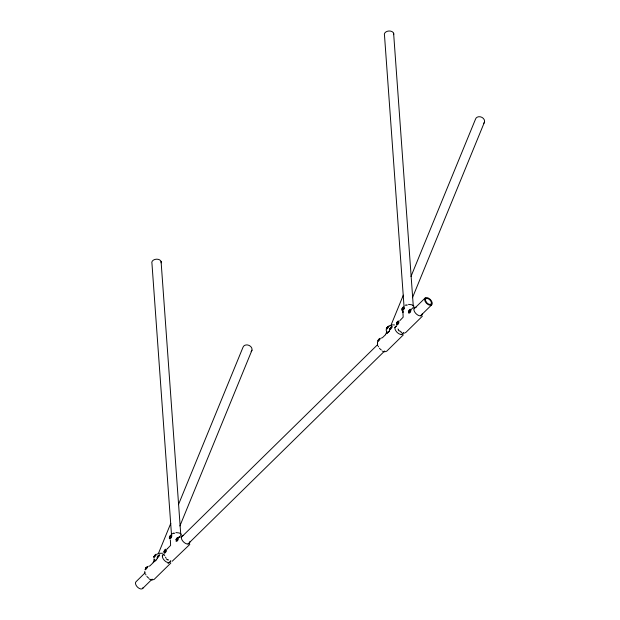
<?xml version="1.0" encoding="UTF-8"?>
<svg xmlns="http://www.w3.org/2000/svg" width="620" height="620" viewBox="0 0 620 620"><rect width="100%" height="100%" fill="white"/><g stroke="black" fill="none" stroke-linecap="round" stroke-linejoin="round"><path stroke-width="0.93" d="M389.531 331.034L389.585 330.77M144.762 571.462L144.902 573.756M386.849 331.522L386.082 330.096M164.168 551.722L165.191 549.917L165.284 551.459L164.571 552.149L164.168 551.722L165.579 552.381M397.017 322.423L397.11 323.966L398.141 322.16L397.738 321.733L397.017 322.423L398.435 323.082M385.508 334.722L386.795 331.692M153.109 562.681L154.279 559.821L154.055 558.736M385.539 334.676L382.408 337.737L381.269 338.063M377.41 342.976L377.611 342.535L377.44 345.565M155.488 554.722L153.977 556.605L155.488 554.722A2.108 0.411 -52.3 0 0 155.116 555.101M158.364 553.644L170.771 523.365M178.436 504.664L242.924 347.464A4.735 3.798 22.3 0 1 249.341 345.534A4.735 3.798 22.3 0 1 251.115 351.679M251.96 350.207L179.901 525.946M388.035 326.531L386.516 328.422L388.035 326.531A2.108 0.411 -52.3 0 1 388.756 326.546A2.108 0.411 -52.3 0 1 386.888 329.019A2.108 0.411 -52.3 0 1 386.454 328.592M390.902 325.454L403.318 295.174M410.982 276.474L475.463 119.273A4.735 3.798 22.3 0 1 481.887 117.343A4.735 3.798 22.3 0 1 483.654 123.489M412.439 297.755L484.507 122.016M377.596 342.589L377.518 342.48M169.617 536.936L170.857 535.719L170.329 537.649L169.679 537.819L169.617 536.936L171.027 537.594M176.212 539.447L177.444 538.23L177.514 539.113L176.274 540.33L176.212 539.447L177.622 540.105M402.155 308.745L403.395 307.536L402.868 309.458L402.217 309.628L402.155 308.745L403.574 309.403M408.75 311.263L409.99 310.047L410.053 310.922L408.812 312.139L408.75 311.263L410.161 311.922M153 562.851L149.862 565.928L148.73 566.246M157.457 558.473L154.016 561.852L156.488 559.759M167.276 548.839L170.616 545.375L170.361 540.005M389.337 330.933L386.562 333.661L389.035 331.576M411.432 309.256L413.555 307.171M178.893 537.439L181.017 535.362M145.041 572.872L136.059 581.692A4.735 2.674 45.5 0 0 138.043 587.613A4.735 2.674 45.5 0 0 143.104 587.481M162.316 555.915L163.703 554.559M180.978 537.602L377.65 344.619M394.87 327.724L396.25 326.368M414.16 308.791L425.18 297.98M142.546 588.582L152.187 579.119M168.036 563.572L170.787 560.868M188.015 543.965L384.671 350.99M401.264 334.707L403.333 332.676M420.616 315.719L431.675 304.87A4.735 2.674 45.5 0 0 428.56 298.181A4.735 2.674 45.5 0 0 425.049 301.212A4.735 2.674 45.5 0 0 431.675 304.87M170.833 563.038L154.117 579.429L152.094 580.01L149.242 579.041M189.805 544.422L172.221 561.255M403.372 334.854L386.663 351.238L384.64 351.819L382.276 351.122M422.344 316.239L405.821 332.452L404.387 333.142M399.854 320.625L403.163 317.184L402.907 311.542M179.288 537.06L179.622 536.757L178.932 537.036M167.485 548.646L167.253 548.839M171.779 534.091L173.654 533.045M389.802 325.903L392.22 324.888L394.545 324.926M158.131 553.552L157.294 554.133M405.193 305.319L406.201 304.862M389.841 325.95L389.647 325.872M158.619 553.35L162.579 553.241M408.479 304.366L411.874 304.808L414.036 306.195M175.933 532.557L179.335 532.991L181.49 534.386M402.744 307.698L404.163 308.357M170.206 535.889L171.616 536.548M164.478 550.607L165.889 551.265M401.062 332.367L401.551 332.615M402.675 311.674L402.868 311.876M167.54 559.93L166.175 558.752M399.156 330.987L398.304 330.111M393.615 33.217L413.284 306.125M404.015 306.28L384.493 35.278A4.735 3.255 -4.1 0 1 388.856 31A4.735 3.255 -4.1 0 1 393.708 34.658M161.076 261.4L180.745 534.308M171.476 534.471L151.954 263.469A4.735 3.255 -4.1 0 1 156.31 259.191A4.735 3.255 -4.1 0 1 161.161 262.849M396.73 322.803A2.108 0.961 -65.1 0 1 398.637 321.098A2.108 0.961 -65.1 0 1 398.358 323.803A2.108 0.961 -65.1 0 1 396.552 324.578M396.467 324.229A2.108 0.961 -65.1 0 1 396.474 323.803M422.344 313.526A5.262 2.976 45.5 0 1 418.957 315.603A5.262 2.976 45.5 0 1 414.098 310.69A5.262 2.976 45.5 0 1 416.144 307.272M409.231 310.101A2.108 0.961 -65.1 0 1 410.905 309.845A2.108 0.961 -65.1 0 1 409.712 312.821A2.108 0.961 -65.1 0 1 408.456 312.046M408.541 311.558A2.108 0.961 -65.1 0 1 408.944 310.558M402.954 307.218A2.108 0.961 -65.1 0 1 404.271 308.21A2.108 0.961 -65.1 0 1 402.233 310.635A2.108 0.961 -65.1 0 1 402.636 307.59M406.534 305.249A5.262 3.612 -4.1 0 1 407.348 305.001M401.094 331.808A5.262 2.976 45.5 0 1 399.714 330.871M398.497 329.638A5.262 2.976 45.5 0 1 397.986 328.957M379.378 338.83A2.108 0.411 -52.3 0 1 380.021 339.055A2.108 0.411 -52.3 0 1 377.921 341.566A2.108 0.411 -52.3 0 1 378.363 340.039M378.696 339.605A2.108 0.411 -52.3 0 1 379.045 339.187M403.325 332.832A5.262 2.976 45.5 0 1 396.947 332.243A5.262 2.976 45.5 0 1 396.614 325.919M386.686 328.197A2.108 0.411 -52.3 0 1 387.306 327.329M381.315 349.974A5.262 2.976 45.5 0 1 379.44 348.208M378.526 346.82A5.262 2.976 45.5 0 1 378.216 346.107M146.839 567.013A2.108 0.411 -52.3 0 1 147.599 567.013A2.108 0.411 -52.3 0 1 145.731 569.486A2.108 0.411 -52.3 0 1 145.297 569.059M145.53 568.664A2.108 0.411 -52.3 0 1 146.498 567.378M170.779 561.023A5.262 2.976 45.5 0 1 164.401 560.433A5.262 2.976 45.5 0 1 164.075 554.11M158.821 555.264A2.108 0.411 -52.3 0 1 159.309 555.753A2.108 0.411 -52.3 0 1 157.124 558.077A2.108 0.411 -52.3 0 1 158.48 555.621M155.76 554.458A2.108 0.411 -52.3 0 1 155.86 555.365A2.108 0.411 -52.3 0 1 153.806 557.558A2.108 0.411 -52.3 0 1 154.767 555.512M148.777 578.165A5.262 2.976 45.5 0 1 146.893 576.399M145.987 575.004A5.262 2.976 45.5 0 1 145.669 574.298M164.192 550.994A2.108 0.961 -65.1 0 1 166.276 549.475A2.108 0.961 -65.1 0 1 165.191 552.769A2.108 0.961 -65.1 0 1 164.021 551.505M189.805 541.717A5.262 2.976 45.5 0 1 186.418 543.794A5.262 2.976 45.5 0 1 181.552 538.881A5.262 2.976 45.5 0 1 183.605 535.455M176.684 538.292A2.108 0.961 -65.1 0 1 178.304 537.819A2.108 0.961 -65.1 0 1 177.599 540.532A2.108 0.961 -65.1 0 1 175.987 541.012M176.002 539.749A2.108 0.961 -65.1 0 1 176.406 538.741M170.407 535.401A2.108 0.961 -65.1 0 1 171.725 536.401A2.108 0.961 -65.1 0 1 169.694 538.819A2.108 0.961 -65.1 0 1 170.097 535.781M173.995 533.44A5.262 3.612 -4.1 0 1 174.801 533.192M168.547 560A5.262 2.976 45.5 0 1 167.85 559.573M165.951 557.829A5.262 2.976 45.5 0 1 165.447 557.148M164.703 555.729A5.262 2.976 45.5 0 1 164.486 555.039M154.365 559.418L154.241 559.961L154.365 559.418M157.612 556.458L157.341 557.132L158.852 555.241L157.612 556.458M390.158 328.274L389.879 328.941L391.398 327.058L390.158 328.274M146.01 567.695C144.026 570.88 148.412 565.564 146.01 567.695M378.549 339.512C376.572 342.697 380.959 337.373 378.549 339.512M402.961 312.17L402.915 311.697L402.961 312.17M425.8 301.258A3.681 2.077 45.5 0 0 430.954 304.102A3.681 2.077 45.5 0 0 428.536 298.902A3.681 2.077 45.5 0 0 425.8 301.258M390.461 329.344A2.108 0.411 -52.3 0 0 392.22 326.562A2.108 0.411 -52.3 0 0 390.05 328.716A2.108 0.411 -52.3 0 0 390.461 329.344"/></g></svg>
